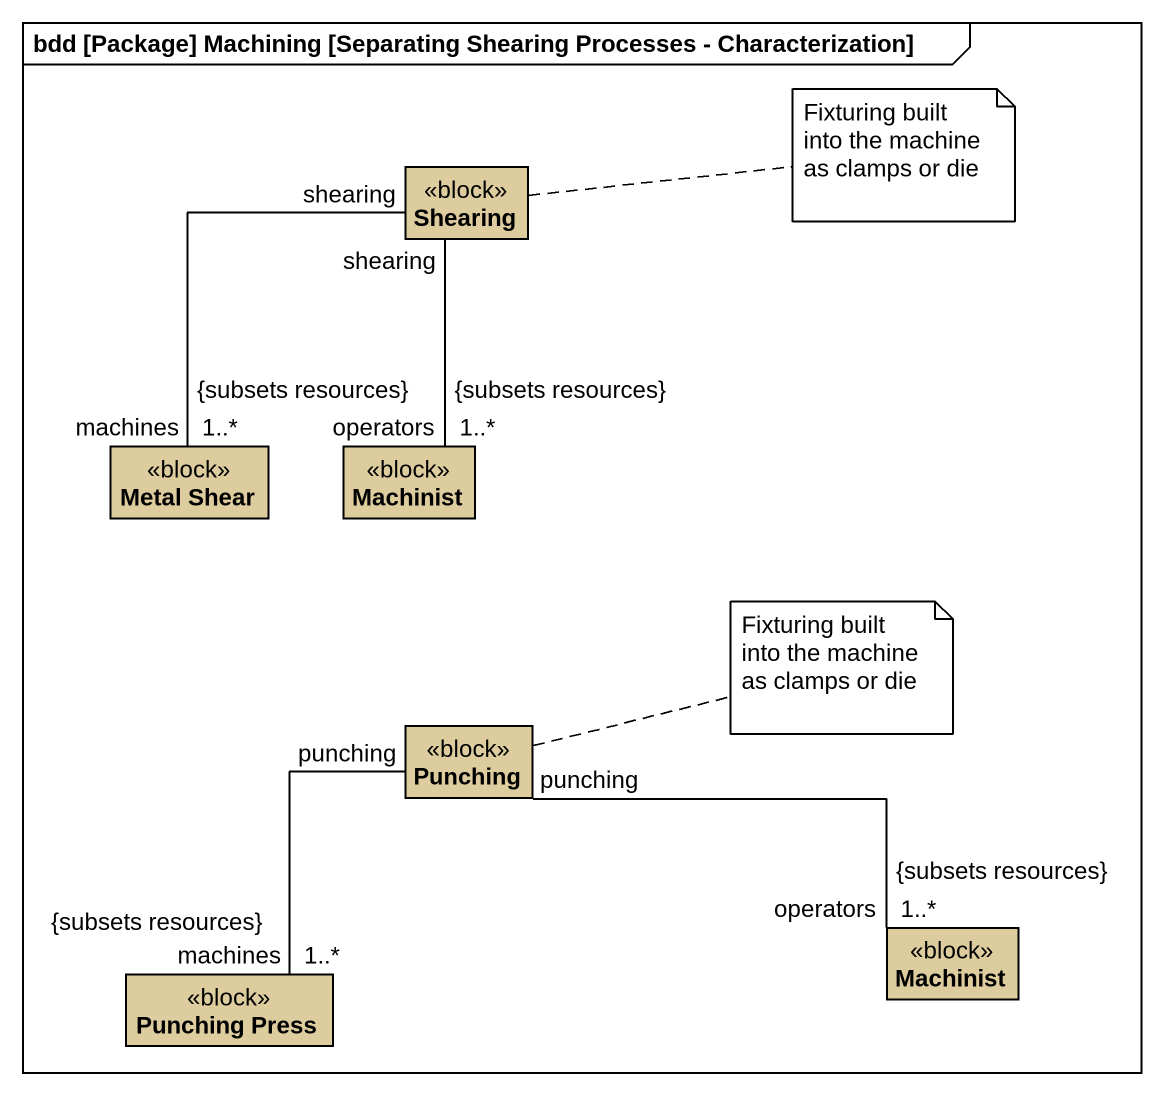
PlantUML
@startuml
mainframe bdd [Package] Machining [Separating Shearing Processes - Characterization]
hide circle
hide empty members
class Shearing <<block>> #DDCD9E
class "Metal Shear" as Metal_Shear <<block>> #DDCD9E
class Machinist <<block>> #DDCD9E
class Punching <<block>> #DDCD9E
class "Punching Press" as Punching_Press <<block>> #DDCD9E
class "Machinist" as Machinist_2 <<block>> #DDCD9E
Shearing "shearing" -- "machines\n1..*\n{subsets resources}" Metal_Shear
Shearing "shearing" -- "operators\n1..*\n{subsets resources}" Machinist
Punching "punching" -- "machines\n1..*\n{subsets resources}" Punching_Press
Punching "punching" -right- "operators\n1..*\n{subsets resources}" Machinist_2
note right of Shearing : Fixturing built into the machine as clamps or die
note right of Punching : Fixturing built into the machine as clamps or die
@enduml
